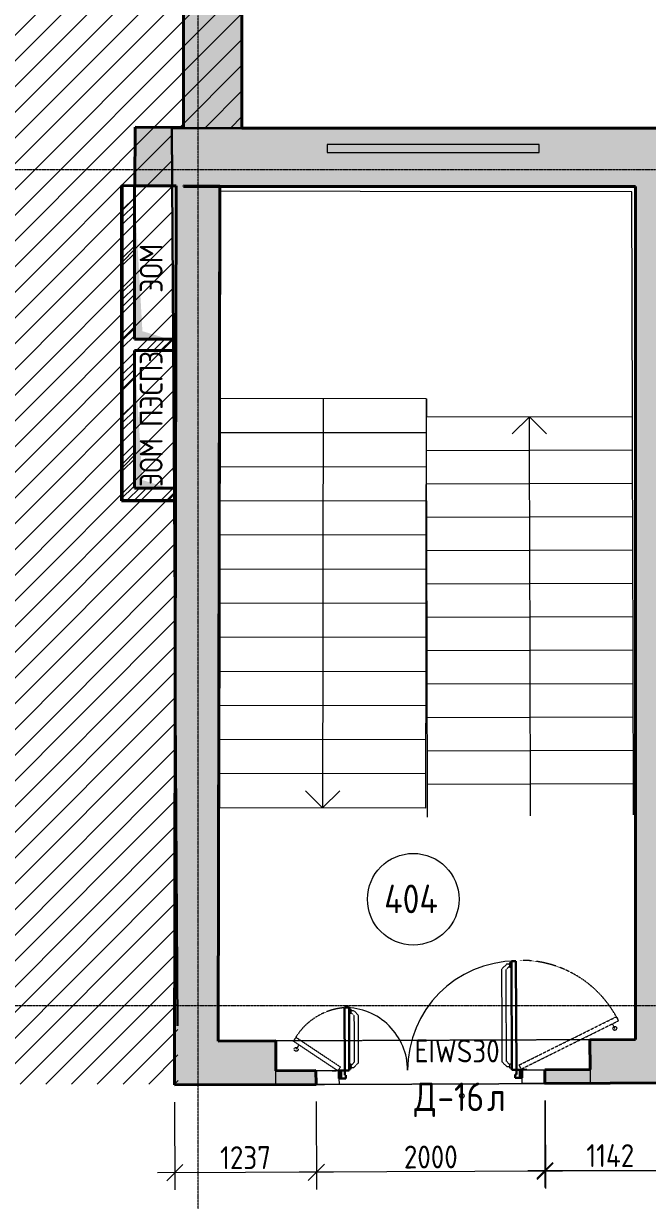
# Model space of a CAD drawing. Header units: millimetres. Extents: x -11886 to 379896, y -8130 to 47743.
# Drawn here: x 324790 to 330241, y 11705 to 21981 of the extents above; entities that cross this region are included whole.
import ezdxf

# ---------------------------------------------------------------- set-up
doc = ezdxf.new("R2010")
doc.units = ezdxf.units.MM
for name, pattern in [('ADSK_Линия сетки', [25, 20, -2.5, 0, -2.5]), ('ADSK_Сверху', [4.5, 3, -1.5]), ('ADSK_Снесено', [4.5, 3, -1.5]), ('ADSK_Штриховая_ш2 п1', [3, 2, -1])]:
    doc.linetypes.add(name, pattern=pattern)
for name, color, linetype, lineweight in [('Аннотация', 7, 'Continuous', 9), ('Лестницы', 7, 'Continuous', 18), ('Марки дверей', 7, 'Continuous', 20), ('Марки помещений', 7, 'Continuous', 20), ('Оси', 7, 'Continuous', 9), ('Размеры', 7, 'Continuous', 9), ('Стрелки вверх', 7, 'Continuous', 18), ('Узлы', 7, 'Continuous', 18)]:
    doc.layers.add(name, color=color, linetype=linetype, lineweight=lineweight)
for name, color, linetype, lineweight, true_color in [('Витраж', 5, 'Continuous', 18, 0x0000ff), ('Двери', 5, 'Continuous', 18, 0x0000ff), ('Линии', 7, 'Continuous', 9, 0x00a600), ('Стены внутренние', 5, 'Continuous', 18, 0x0000ff), ('Стены наружные', 1, 'ADSK_Снесено', 18, 0xff0000), ('Стены штриховка', 5, 'Continuous', 18, 0x0000ff)]:
    doc.layers.add(name, color=color, linetype=linetype, lineweight=lineweight, true_color=true_color)
doc.styles.add('GOST Common_1', font='GOST_Common.ttf', dxfattribs={"width": 0.9, "height": 200})
doc.styles.add('GOST Common_2', font='GOST_Common.ttf', dxfattribs={"width": 0.9, "height": 250})
doc.dimstyles.new('ADSK_Основной_2_мм', dxfattribs={"dimscale": 304.8, "dimtxt": 201.142999, "dimasz": 0.463911, "dimexe": 0.492126, "dimexo": 0.492126, "dimgap": 0.098425, "dimtad": 1, "dimdec": 1, "dimrnd": 0.1, "dimdsep": 46, "dimtxsty": 'GOST Common_1', "dimblk1": 'OBLIQUE', "dimblk2": 'OBLIQUE', "dimsah": 1, "dimcen": 0.09, "dimdle": 0.492126, "dimazin": 2, "dimtfac": 1, "dimtdec": 4, "dimtix": 1, "dimtmove": 0, "dimatfit": 3, "dimfxl": 1, "dimtvp": 1, "dimtolj": 1, "dimtzin": 0, "dimlwd": 20, "dimlwe": 20, "dimarcsym": 2})
doc.dimstyles.new('ADSK_Основной_2_мм_Округление_до_1_мм', dxfattribs={"dimscale": 304.8, "dimtxt": 201.142999, "dimasz": 0.463911, "dimexe": 0.492126, "dimexo": 0.492126, "dimgap": 0.098425, "dimtad": 1, "dimdec": 0, "dimdsep": 46, "dimtxsty": 'GOST Common_1', "dimblk1": 'OBLIQUE', "dimblk2": 'OBLIQUE', "dimsah": 1, "dimcen": 0.09, "dimdle": 0.492126, "dimazin": 2, "dimtfac": 1, "dimtdec": 4, "dimtix": 1, "dimtmove": 0, "dimatfit": 3, "dimfxl": 1, "dimtvp": 1, "dimtolj": 1, "dimtzin": 0, "dimlwd": 20, "dimlwe": 20, "dimarcsym": 2})
pattern_1 = [(45, (322754.53, 150), (-179.605, 179.605), []), (45, (322818.03, 150), (0, 359.2102), []), (45, (322691.03, 150), (0, 359.2102), [])]

# ---------------------------------------------------------------- blocks, each defined once
blk = doc.blocks.new('Прямоугольный импост - 70х20_56мм-1238645-04 План 4-го этажа')
at = {"layer": 'Витраж', "color": 161, "linetype": 'ADSK_Сверху', "true_color": 0xaaaaff}
for p, q in [((4689, 20774), (4689, 20704)), ((5159, 20774), (4689, 20774)), ((4689, 20704), (5159, 20704))]:
    blk.add_line(p, q, dxfattribs=at)
blk = doc.blocks.new('Прямоугольный импост - 70х20_56мм-1329112-04 План 4-го этажа')
at = {"layer": 'Витраж', "color": 161, "linetype": 'ADSK_Сверху', "true_color": 0xaaaaff}
for p, q in [((6539, 20774), (6069, 20774)), ((6539, 20704), (6539, 20774)), ((6069, 20704), (6539, 20704))]:
    blk.add_line(p, q, dxfattribs=at)
blk = doc.blocks.new('Прямоугольный импост - 70х20_56мм-1329113-04 План 4-го этажа')
at = {"layer": 'Витраж', "color": 161, "linetype": 'ADSK_Сверху', "true_color": 0xaaaaff}
for p, q in [((6069, 20774), (5159, 20774)), ((5159, 20704), (6069, 20704))]:
    blk.add_line(p, q, dxfattribs=at)
blk = doc.blocks.new('AC_Дверь_Двупольная - Д-16л 1500х2200h 2-2314638-04 План 4-го этажа')
at = {"layer": 'Двери', "linetype": 'ADSK_Сверху', "lineweight": 9}
for p, q in [((670, 984), (627, 942)), ((627, 128), (627, 942)), ((694, 966), (664, 936)), ((664, 134), (664, 936)), ((694, 984), (670, 984)), ((710, 995), (694, 995)), ((694, 995), (694, 957)), ((694, 976), (694, 984)), ((694, 957), (710, 957)), ((-710, 595), (-694, 595)), ((-694, 557), (-710, 557)), ((-694, 595), (-694, 557)), ((-694, 576), (-694, 584)), ((-694, 584), (-670, 584)), ((-694, 566), (-664, 536)), ((-670, 584), (-628, 542)), ((-664, 134), (-664, 536)), ((-628, 128), (-628, 542)), ((-694, 114), (-710, 114)), ((-694, 104), (-664, 134)), ((-694, 75), (-694, 114)), ((-670, 86), (-628, 128)), ((670, 86), (627, 128)), ((694, 104), (664, 134)), ((694, 75), (694, 114)), ((694, 114), (710, 114)), ((-710, 75), (-694, 75)), ((-694, 94), (-694, 86)), ((-694, 86), (-670, 86)), ((694, 86), (670, 86)), ((710, 75), (694, 75))]:
    blk.add_line(p, q, dxfattribs=at)
at = {"layer": 'Двери', "lineweight": 30}
for p, q in [((750, 1010), (710, 1010)), ((710, 1010), (710, 60)), ((750, 60), (750, 1010)), ((-750, 610), (-710, 610)), ((-750, 60), (-750, 610)), ((-710, 610), (-710, 60)), ((-800, 60), (-780, 60)), ((-800, -10), (-800, 60)), ((-780, 60), (-750, 60)), ((-780, -10), (-780, 60)), ((-780, 60), (-780, -10)), ((-710, 60), (-750, 60)), ((-750, 60), (-750, 20)), ((-750, 20), (-740, 20)), ((-740, 20), (-740, -10)), ((710, 60), (750, 60)), ((750, 20), (740, 20)), ((740, 20), (740, -10)), ((780, 60), (750, 60)), ((750, 60), (750, 20)), ((780, -10), (780, 60)), ((800, 60), (780, 60)), ((780, 60), (780, -10)), ((800, -10), (800, 60)), ((-780, -10), (-800, -10)), ((-740, -10), (-780, -10)), ((740, -10), (780, -10)), ((780, -10), (800, -10))]:
    blk.add_line(p, q, dxfattribs=at)
at = {"layer": 'Двери'}
for centre, radius, start, end in [((750, 60), 950, 90, 180), ((-750, 60), 550, 360, 90)]:
    blk.add_arc(centre, radius, start, end, dxfattribs=at)
blk = doc.blocks.new('ADSK_Марка_Помещение_ОдноЗначение - Номер-247393-04 План 4-го этажа')
at = {"layer": 'Марки помещений'}
blk.add_circle((0, 0), 4, dxfattribs=at)
blk = doc.blocks.new('ADSK_Марка_Дверь - Типоразмер_ADSK_Марка-58376-04 План 4-го этажа')
at = {"layer": 'Марки дверей', "lineweight": 9}
blk.add_circle((0, 0), 0.2, dxfattribs=at)
blk = doc.blocks.new('_Oblique')
at = {"color": 0, "linetype": 'ByBlock', "lineweight": -2}
blk.add_line((-0.5, -0.5), (0.5, 0.5), dxfattribs=at)
blk = doc.blocks.new('*D2956')
at = {"layer": 'Defpoints', "color": 0, "transparency": 16777216}
for p in [(327345, 12719), (329345, 12727), (327348, 11951)]:
    blk.add_point(p, dxfattribs=at)
at = {"layer": 'Размеры', "color": 0, "lineweight": 20, "transparency": 16777216}
for p, q in [((327346, 12569), (327349, 11801)), ((329346, 12577), (329349, 11809)), ((329498, 11960), (327198, 11951))]:
    blk.add_line(p, q, dxfattribs=at)
at = {"layer": 'Размеры', "color": 0, "lineweight": 20, "transparency": 16777216, "xscale": 141.4, "yscale": 141.4, "zscale": 141.4}
for p, rotation in [((327348, 11951), 180.2189654021223), ((329348, 11959), 0.2189654021223131)]:
    blk.add_blockref('_Oblique', p, dxfattribs=dict(at, rotation=rotation))
at = {"layer": 'Размеры', "color": 0, "lineweight": 20, "transparency": 16777216, "insert": (328348, 12085), "char_height": 200, "width": 605.47, "attachment_point": 5, "rotation": 0.219, "style": 'GOST Common_1'}
blk.add_mtext('\\A1;2000', dxfattribs=at)
blk = doc.blocks.new('*D2958')
at = {"layer": 'Defpoints', "color": 0, "transparency": 16777216}
for p in [(329345, 12727), (330488, 12626), (330488, 11967)]:
    blk.add_point(p, dxfattribs=at)
at = {"layer": 'Размеры', "color": 0, "lineweight": 20, "transparency": 16777216}
for p, q in [((329345, 12577), (329345, 11817)), ((330488, 12476), (330488, 11817)), ((329195, 11967), (330638, 11967))]:
    blk.add_line(p, q, dxfattribs=at)
at = {"layer": 'Размеры', "color": 0, "lineweight": 20, "transparency": 16777216, "xscale": 141.4, "yscale": 141.4, "zscale": 141.4, "rotation": 180}
blk.add_blockref('_Oblique', (329345, 11967), dxfattribs=at)
at = {"layer": 'Размеры', "color": 0, "lineweight": 20, "transparency": 16777216, "xscale": 141.4, "yscale": 141.4, "zscale": 141.4}
blk.add_blockref('_Oblique', (330488, 11967), dxfattribs=at)
at = {"layer": 'Размеры', "color": 0, "lineweight": 20, "transparency": 16777216, "insert": (329916, 12097), "char_height": 200, "width": 535.93, "attachment_point": 5, "style": 'GOST Common_1'}
blk.add_mtext('\\A1;1142', dxfattribs=at)
blk = doc.blocks.new('*D3030')
at = {"layer": 'Defpoints', "color": 0, "transparency": 16777216}
for p in [(326109, 12714), (327345, 12719), (326111, 11947)]:
    blk.add_point(p, dxfattribs=at)
at = {"layer": 'Размеры', "color": 0, "lineweight": 20, "transparency": 16777216}
for p, q in [((326109, 12564), (326112, 11797)), ((327346, 12569), (327349, 11801)), ((327498, 11952), (325961, 11946))]:
    blk.add_line(p, q, dxfattribs=at)
at = {"layer": 'Размеры', "color": 0, "lineweight": 20, "transparency": 16777216, "xscale": 141.4, "yscale": 141.4, "zscale": 141.4}
for p, rotation in [((327348, 11951), 0.2189654021223131), ((326111, 11947), 180.2189654021223)]:
    blk.add_blockref('_Oblique', p, dxfattribs=dict(at, rotation=rotation))
at = {"layer": 'Размеры', "color": 0, "lineweight": 20, "transparency": 16777216, "insert": (326729, 12079), "char_height": 200, "width": 560.47, "attachment_point": 5, "rotation": 0.219, "style": 'GOST Common_1'}
blk.add_mtext('\\A1;1237', dxfattribs=at)

msp = doc.modelspace()

# ---------------------------------------------------------------- hatches: boundary and pattern name
at = {"lineweight": 13, "true_color": 0x636466, "transparency": 33554559}
h = msp.add_hatch(dxfattribs=at)
h.set_pattern_fill('ANSI31', color=251, scale=50)
h.set_pattern_definition([(45, (322754.53, 85026.59), (-112.2532, 112.2532), [])])
h.paths.add_polyline_path([(326698.03, 43878.87), (316475.78, 43878.87), (316613.49, 8679.25), (323525.66, 8679.25), (323525.66, 12721.22), (326139.75, 12721.22), (326136.17, 13231.22), (326084.63, 21068.63), (326698.03, 21068.63)])
at = {"layer": 'Стены внутренние', "true_color": 0xc0c0c0}
h = msp.add_hatch(color=9, dxfattribs=at)
h.paths.add_polyline_path([(326188.03, 20562.46), (326188.03, 21072.47), (325764.35, 21074.93), (325762.9, 20564.93), (326123.44, 20562.84)])
h.paths.add_polyline_path([(323764.26, 20576.52), (323765.72, 21086.52), (323526.23, 21087.91), (323523.27, 20577.92), (323526.43, 20577.9)])
at = {"layer": 'Стены внутренние', "lineweight": 9}
h = msp.add_hatch(dxfattribs=at)
h.set_pattern_fill('FP_1', color=256, style=0, pattern_type=2)
h.set_pattern_definition(pattern_1)
h.paths.add_polyline_path([(325758.33, 17924.93), (325758.33, 20564.95), (325658.33, 20565.53), (325658.33, 17924.93)])
at = {"layer": 'Стены внутренние', "true_color": 0xc0c0c0}
for points in [[(326108.51, 12714.15), (326488.51, 12715.6), (326503.43, 20560.63), (326123.44, 20562.84), (326108.52, 12721.14)], [(330487.34, 12933.84), (330516.28, 12933.84), (330516.28, 20558.63), (330136.28, 20558.63), (330136.28, 13109.55), (330486.6, 13110.89), (330487.14, 12933.84)], [(326488.51, 12715.6), (326994.49, 12717.54), (326993.04, 13097.53), (326489.23, 13095.61), (326488.52, 12721.14)], [(329739.7, 12728.03), (330487.34, 12730.89), (330486.6, 13110.89), (329738.25, 13108.03), (329739.25, 12848.03)]]:
    msp.add_hatch(color=9, dxfattribs=at).paths.add_polyline_path(points)
at = {"layer": 'Стены внутренние', "lineweight": 9}
h = msp.add_hatch(dxfattribs=at)
h.set_pattern_fill('FP_1', color=256, style=0, pattern_type=2)
h.set_pattern_definition(pattern_1)
h.paths.add_polyline_path([(326108.51, 19124.93), (326120.7, 19124.93), (326120.89, 19224.93), (325758.33, 19224.93), (325758.33, 19124.93), (326058.33, 19124.93)])
h = msp.add_hatch(dxfattribs=at)
h.set_pattern_fill('FP_1', color=256, style=0, pattern_type=2)
h.set_pattern_definition(pattern_1)
h.paths.add_polyline_path([(325828.26, 17824.93), (326118.23, 17824.93), (326118.23, 17924.93), (325658.33, 17924.93), (325658.33, 17824.93), (325768.61, 17824.93)])
at = {"layer": 'Стены внутренние', "true_color": 0xc0c0c0}
h = msp.add_hatch(color=9, dxfattribs=at)
h.paths.add_polyline_path([(326994.49, 12717.54), (327345.36, 12718.88), (327344.9, 12838.88), (326994.03, 12837.54), (326994.49, 12718.88)])
h.paths.add_polyline_path([(329345.35, 12726.52), (329739.7, 12728.03), (329738.25, 12848.02), (329344.89, 12846.52), (329345.34, 12728.03)])
at = {"layer": 'Стены наружные', "true_color": 0xc0c0c0}
h = msp.add_hatch(color=9, dxfattribs=at)
h.paths.add_polyline_path([(326188.03, 21068.63), (326698.03, 21068.63), (326698.03, 22142.65), (326188.03, 22142.65), (326188.03, 21072.47)])
h.paths.add_polyline_path([(326375.94, 23912.65), (326698.03, 23912.65), (326698.03, 26176.13), (326188.03, 26176.13), (326188.03, 23912.65), (326368.66, 23912.65)])
h.paths.add_polyline_path([(326188.03, 27946.13), (326698.03, 27946.13), (326698.03, 30239.62), (326188.03, 30239.62)])
h.paths.add_polyline_path([(326375.94, 32009.62), (326698.03, 32009.62), (326698.03, 34244.32), (326188.03, 34244.32), (326188.03, 32009.62), (326348.66, 32009.62)])
h.paths.add_polyline_path([(326338.76, 36014.32), (326698.03, 36014.32), (326698.03, 43878.87), (326188.03, 43878.87), (326188.03, 36014.32)])
h = msp.add_hatch(color=9, dxfattribs=at)
h.paths.add_polyline_path([(333611.85, 20558.63), (334121.85, 20558.63), (334121.85, 21068.63), (332920.07, 21068.63), (332920.07, 20558.63)])
h.paths.add_polyline_path([(326698.03, 20558.63), (331190.07, 20558.63), (331190.07, 21068.63), (326188.03, 21068.63), (326188.03, 20562.46), (326503.43, 20560.63), (326503.43, 20558.63), (326644.61, 20558.63)])
at = {"layer": 'Узлы', "true_color": 0x808080}
for points in [[(326014.59, 19224.93), (326058.33, 19224.93), (325828.26, 19294.86), (325758.33, 20524.93), (325758.33, 19224.93), (325828.26, 19224.93)], [(325758.33, 17924.93), (326058.33, 17924.93), (325828.26, 17994.86), (325758.33, 19124.93), (325758.33, 17994.86)]]:
    msp.add_hatch(color=8, dxfattribs=at).paths.add_polyline_path(points)

# ---------------------------------------------------------------- linework, layer by layer
at = {"color": 251, "lineweight": 30, "true_color": 0x636466}
msp.add_lwpolyline([(323045.03, 8679.25), (316613.49, 8679.25), (316475.78, 43878.87), (326698.03, 43878.87), (326698.03, 21068.63), (326084.63, 21068.63), (326136.17, 13231.22)], dxfattribs=at)
at = {"layer": 'Лестницы'}
for p, q in [((326509.94, 20517.13), (326507.26, 18706.33)), ((327730.63, 20514.4), (326509.94, 20517.13)), ((330103.78, 20511.45), (327730.63, 20514.4)), ((330109.7, 18551.12), (330103.78, 20511.45)), ((326507.26, 18706.33), (326506.81, 18408.63)), ((328307.25, 18703.66), (326507.26, 18706.33)), ((328307.25, 18703.66), (326507.26, 18706.33)), ((328307.25, 18703.66), (328306.81, 18405.96)), ((328307.25, 18703.66), (328309.23, 18703.66)), ((328309.23, 18703.66), (328309.7, 18545.69)), ((328309.7, 18545.69), (330109.7, 18551.12)), ((328309.7, 18545.69), (330109.7, 18551.12)), ((328310.58, 18254.29), (328309.7, 18545.69)), ((330110.57, 18259.72), (330109.7, 18551.12)), ((326506.81, 18408.63), (326506.37, 18110.93)), ((328306.81, 18405.96), (326506.81, 18408.63)), ((328306.81, 18405.96), (326506.81, 18408.63)), ((328306.81, 18405.96), (328306.37, 18108.26)), ((328310.58, 18254.29), (330110.57, 18259.72)), ((328310.58, 18254.29), (330110.57, 18259.72)), ((328311.46, 17962.89), (328310.58, 18254.29)), ((330111.45, 17968.32), (330110.57, 18259.72)), ((326506.37, 18110.93), (326505.93, 17813.23)), ((328306.37, 18108.26), (326506.37, 18110.93)), ((328306.37, 18108.26), (326506.37, 18110.93)), ((328306.37, 18108.26), (328305.93, 17810.56)), ((328311.46, 17962.89), (330111.45, 17968.32)), ((328311.46, 17962.89), (330111.45, 17968.32)), ((328312.34, 17671.49), (328311.46, 17962.89)), ((330112.33, 17676.92), (330111.45, 17968.32)), ((326505.93, 17813.23), (326505.49, 17515.53)), ((328305.93, 17810.56), (326505.93, 17813.23)), ((328305.93, 17810.56), (326505.93, 17813.23)), ((328305.93, 17810.56), (328305.49, 17512.86)), ((328312.34, 17671.49), (330112.33, 17676.92)), ((328312.34, 17671.49), (330112.33, 17676.92)), ((330113.21, 17385.52), (330112.33, 17676.92)), ((328313.22, 17380.09), (328312.34, 17671.49)), ((326505.49, 17515.53), (326505.05, 17217.83)), ((328305.49, 17512.86), (326505.49, 17515.53)), ((328305.49, 17512.86), (326505.49, 17515.53)), ((328305.49, 17512.86), (328305.05, 17215.16)), ((328313.22, 17380.09), (330113.21, 17385.52)), ((328313.22, 17380.09), (330113.21, 17385.52)), ((328314.1, 17088.69), (328313.22, 17380.09)), ((330114.09, 17094.12), (330113.21, 17385.52)), ((326505.05, 17217.83), (326504.61, 16920.13)), ((328305.05, 17215.16), (326505.05, 17217.83)), ((328305.05, 17215.16), (326505.05, 17217.83)), ((328305.05, 17215.16), (328304.6, 16917.46)), ((328314.1, 17088.69), (330114.09, 17094.12)), ((328314.1, 17088.69), (330114.09, 17094.12)), ((328314.98, 16797.3), (328314.1, 17088.69)), ((330114.97, 16802.72), (330114.09, 17094.12)), ((326504.61, 16920.13), (326504.17, 16622.43)), ((328304.6, 16917.46), (326504.61, 16920.13)), ((328304.6, 16917.46), (326504.61, 16920.13)), ((328304.6, 16917.46), (328304.16, 16619.76)), ((328314.98, 16797.3), (330114.97, 16802.72)), ((328314.98, 16797.3), (330114.97, 16802.72)), ((328315.86, 16505.9), (328314.98, 16797.3)), ((330115.85, 16511.33), (330114.97, 16802.72)), ((326504.17, 16622.43), (326503.72, 16324.73)), ((328304.16, 16619.76), (326504.17, 16622.43)), ((328304.16, 16619.76), (326504.17, 16622.43)), ((328304.16, 16619.76), (328303.72, 16322.06)), ((328315.86, 16505.9), (330115.85, 16511.33)), ((328315.86, 16505.9), (330115.85, 16511.33)), ((328316.74, 16214.5), (328315.86, 16505.9)), ((330116.73, 16219.93), (330115.85, 16511.33)), ((326503.72, 16324.73), (326503.28, 16027.03)), ((328303.72, 16322.06), (326503.72, 16324.73)), ((328303.72, 16322.06), (326503.72, 16324.73)), ((328303.72, 16322.06), (328303.28, 16024.36)), ((328316.74, 16214.5), (330116.73, 16219.93)), ((328316.74, 16214.5), (330116.73, 16219.93)), ((328317.62, 15923.1), (328316.74, 16214.5)), ((330117.61, 15928.53), (330116.73, 16219.93)), ((326503.28, 16027.03), (326502.84, 15729.33)), ((328303.28, 16024.36), (326503.28, 16027.03)), ((328303.28, 16024.36), (326503.28, 16027.03)), ((328303.28, 16024.36), (328302.84, 15726.66)), ((328317.62, 15923.1), (330117.61, 15928.53)), ((328317.62, 15923.1), (330117.61, 15928.53)), ((330118.49, 15637.13), (330117.61, 15928.53)), ((328318.49, 15631.7), (328317.62, 15923.1)), ((326502.84, 15729.33), (326502.4, 15431.63)), ((328302.84, 15726.66), (326502.84, 15729.33)), ((328302.84, 15726.66), (326502.84, 15729.33)), ((328302.84, 15726.66), (328302.4, 15428.96)), ((328318.49, 15631.7), (330118.49, 15637.13)), ((328318.49, 15631.7), (330118.49, 15637.13)), ((328319.37, 15340.3), (328318.49, 15631.7)), ((330119.37, 15345.73), (330118.49, 15637.13)), ((326502.4, 15431.63), (326501.96, 15133.93)), ((328302.4, 15428.96), (326502.4, 15431.63)), ((328302.4, 15428.96), (326502.4, 15431.63)), ((328302.4, 15428.96), (328301.96, 15131.26)), ((328319.37, 15340.3), (330119.37, 15345.73)), ((328319.37, 15340.3), (330119.37, 15345.73)), ((328320.24, 15052.88), (328319.37, 15340.3)), ((330120.19, 15072.81), (330119.37, 15345.73)), ((328301.96, 15131.26), (326501.96, 15133.93))]:
    msp.add_line(p, q, dxfattribs=at)
at = {"layer": 'Линии', "linetype": 'ADSK_Штриховая_ш2 п1'}
for p, q in [((329118.8, 12887.63), (329969.91, 13309.66)), ((329136.57, 12851.79), (329987.68, 13273.82)), ((329969.91, 13309.66), (329987.68, 13273.82)), ((329955.35, 13207.56), (329935.36, 13247.88)), ((327147.95, 13094.94), (327170.1, 13128.25)), ((327536.64, 12836.45), (327147.95, 13094.94)), ((327558.79, 12869.76), (327170.1, 13128.25)), ((327171.66, 13025.13), (327196.58, 13062.6)), ((327536.64, 12836.45), (327558.79, 12869.76)), ((329118.8, 12887.63), (329136.57, 12851.79)), ((329136.57, 12851.79), (329186.57, 12852.27)), ((327486.65, 12835.97), (327536.64, 12836.45))]:
    msp.add_line(p, q, dxfattribs=at)
for centre in [(329955.35, 13207.56), (327171.66, 13025.13)]:
    msp.add_circle(centre, 17, dxfattribs=at)
for centre, radius, start, end in [((329136.57, 12851.79), 950, 26.374875, 90.612324), ((327636.61, 12837.43), 552.35, 90, 152.211354)]:
    msp.add_arc(centre, radius, start, end, dxfattribs=at)
at = {"layer": 'Оси', "linetype": 'ADSK_Линия сетки'}
for p, q in [((326314.44, -5025.59), (326314.44, 44571.85)), ((311668.31, 20706.79), (379896.25, 20706.79)), ((311668.31, 13406.79), (379896.25, 13406.79))]:
    msp.add_line(p, q, dxfattribs=at)
at = {"layer": 'Стены внутренние', "color": 18, "lineweight": 40, "true_color": 0x000000}
for p, q in [((325764.35, 21074.93), (325762.9, 20564.93)), ((326188.03, 21072.47), (325764.35, 21074.93)), ((325758.33, 20564.95), (325646.33, 20565.6)), ((325646.33, 20565.6), (325646.33, 17812.93)), ((325758.33, 19224.93), (325758.33, 20564.95)), ((325762.9, 20564.93), (326123.44, 20562.84)), ((326123.44, 20562.84), (326118.21, 17814.93)), ((326503.43, 20560.63), (326188.03, 20562.46)), ((326489.23, 13095.61), (326503.43, 20560.63)), ((330136.28, 20558.63), (330136.28, 13109.55)), ((326120.89, 19224.93), (325758.33, 19224.93)), ((325758.33, 17924.93), (325758.33, 19124.93)), ((325758.33, 19124.93), (326120.7, 19124.93)), ((326118.42, 17924.93), (325758.33, 17924.93)), ((325646.33, 17812.93), (326118.21, 17812.93)), ((326118.21, 17812.93), (326108.51, 12714.15)), ((326993.04, 13097.53), (326489.23, 13095.61)), ((326994.03, 12837.54), (326993.04, 13097.53)), ((330136.28, 13109.55), (329738.25, 13108.03)), ((329738.25, 13108.03), (329739.25, 12848.03)), ((329739.25, 12848.03), (329344.89, 12846.52)), ((329344.89, 12846.52), (329345.35, 12726.52)), ((327344.9, 12838.88), (326994.03, 12837.54)), ((327345.36, 12718.88), (327344.9, 12838.88)), ((326108.51, 12714.15), (327345.36, 12718.88)), ((329345.35, 12726.52), (330487.34, 12730.89))]:
    msp.add_line(p, q, dxfattribs=at)
at = {"layer": 'Стены внутренние', "color": 18, "linetype": 'ADSK_Сверху', "true_color": 0x000000}
for p, q in [((329738.25, 13108.03), (326993.04, 13097.53)), ((326994.49, 12717.54), (326993.04, 13097.53)), ((329738.25, 13108.03), (329739.7, 12728.03)), ((326994.49, 12717.54), (329739.7, 12728.03))]:
    msp.add_line(p, q, dxfattribs=at)
at = {"layer": 'Стены внутренние', "color": 18, "true_color": 0x000000}
for p, q in [((329145.55, 12845.76), (329344.89, 12846.52)), ((327344.9, 12838.88), (327545.56, 12839.64)), ((327545.83, 12769.64), (327546.02, 12719.65)), ((329146.01, 12725.76), (329145.82, 12775.76)), ((327546.02, 12719.65), (327345.36, 12718.88)), ((329345.35, 12726.52), (329146.01, 12725.76))]:
    msp.add_line(p, q, dxfattribs=at)
at = {"layer": 'Стены наружные', "color": 18, "lineweight": 40, "true_color": 0x000000}
for p, q in [((326188.03, 22142.65), (326188.03, 21072.47)), ((326698.03, 21068.63), (326698.03, 22142.65)), ((331190.07, 21068.63), (326698.03, 21068.63)), ((326188.03, 20562.46), (326188.03, 20558.63)), ((326188.03, 20558.63), (330136.28, 20558.63))]:
    msp.add_line(p, q, dxfattribs=at)
at = {"layer": 'Стены штриховка'}
for p, q in [((325648.33, 20565.59), (325648.33, 17812.93)), ((325658.33, 20565.53), (325658.33, 17824.93)), ((325648.33, 17824.93), (325646.33, 17824.93)), ((325646.33, 17814.93), (326118.21, 17814.93)), ((325658.33, 17824.93), (326118.23, 17824.93)), ((326118.21, 17812.93), (326118.21, 17814.93))]:
    msp.add_line(p, q, dxfattribs=at)
at = {"layer": 'Стрелки вверх'}
for p, q in [((327407.25, 18705), (327406.81, 18407.3)), ((329209.7, 18548.4), (329060.15, 18397.95)), ((329210.58, 18257), (329209.7, 18548.4)), ((329209.7, 18548.4), (329360.15, 18398.86)), ((327406.81, 18407.3), (327406.37, 18109.6)), ((329211.46, 17965.6), (329210.58, 18257)), ((327406.37, 18109.6), (327405.93, 17811.9)), ((329212.34, 17674.21), (329211.46, 17965.6)), ((327405.93, 17811.9), (327405.49, 17514.2)), ((329213.22, 17382.81), (329212.34, 17674.21)), ((327405.49, 17514.2), (327405.05, 17216.5)), ((329214.1, 17091.41), (329213.22, 17382.81)), ((327405.05, 17216.5), (327404.61, 16918.8)), ((329214.97, 16800.01), (329214.1, 17091.41)), ((327404.61, 16918.8), (327404.16, 16621.1)), ((329215.85, 16508.61), (329214.97, 16800.01)), ((327404.16, 16621.1), (327403.72, 16323.4)), ((329216.73, 16217.21), (329215.85, 16508.61)), ((327403.72, 16323.4), (327403.28, 16025.7)), ((329217.61, 15925.81), (329216.73, 16217.21)), ((327403.28, 16025.7), (327402.84, 15728)), ((329218.49, 15634.42), (329217.61, 15925.81)), ((327402.84, 15728), (327402.4, 15430.3)), ((329219.37, 15343.02), (329218.49, 15634.42)), ((327402.4, 15430.3), (327401.96, 15132.6)), ((329220.21, 15062.84), (329219.37, 15343.02)), ((327401.96, 15132.6), (327252.18, 15282.82)), ((327401.96, 15132.6), (327552.18, 15282.38))]:
    msp.add_line(p, q, dxfattribs=at)

# ---------------------------------------------------------------- block references
at = {"layer": 'Витраж', "color": 161, "linetype": 'ADSK_Сверху', "true_color": 0xaaaaff}
for name in ['Прямоугольный импост - 70х20_56мм-1238645-04 План 4-го этажа', 'Прямоугольный импост - 70х20_56мм-1329113-04 План 4-го этажа', 'Прямоугольный импост - 70х20_56мм-1329112-04 План 4-го этажа']:
    msp.add_blockref(name, (322754.53, 150), dxfattribs=at)
at = {"layer": 'Двери', "linetype": 'ADSK_Сверху', "lineweight": 9, "rotation": 0.2189654020889525}
msp.add_blockref('AC_Дверь_Двупольная - Д-16л 1500х2200h 2-2314638-04 План 4-го этажа', (328345.78, 12782.7), dxfattribs=at)
at = {"layer": 'Марки дверей', "xscale": 99.99999999999993, "yscale": 99.99999999999993, "zscale": 99.99999999999993}
msp.add_blockref('ADSK_Марка_Дверь - Типоразмер_ADSK_Марка-58376-04 План 4-го этажа', (328618.71, 12618.14), dxfattribs=at)
at = {"layer": 'Марки помещений', "xscale": 99.99999999999993, "yscale": 99.99999999999993, "zscale": 99.99999999999993}
msp.add_blockref('ADSK_Марка_Помещение_ОдноЗначение - Номер-247393-04 План 4-го этажа', (328194.5, 14335.33), dxfattribs=at)

# ---------------------------------------------------------------- texts
at = {"layer": 'Аннотация', "char_height": 200, "attachment_point": 1, "rotation": 90, "style": 'GOST Common_1'}
for s, insert, width in [('ЭОМ', (325804.74, 19630.88), 555.5694), ('ПЭСПЗ', (325804.74, 18459.34), 858.6073), ('ЭОМ', (325804.74, 17935.47), 555.5694)]:
    msp.add_mtext(s, dxfattribs=dict(at, insert=insert, width=width))
at = {"layer": 'Марки дверей', "lineweight": 9, "attachment_point": 1}
for s, insert, char_height, width, style in [('EIWS30', (328205.43, 13110.56), 200, 959.6199, 'GOST Common_1'), ('\\fGOST Common|b0|i0|c204|p34|;\\W.9;Д', (328202.73, 12735.15), 250, 245.3164, 'GOST Common_2'), ('-16', (328405.14, 12735.15), 250, 526.7087, 'GOST Common_2'), ('\\fGOST Common|b0|i0|c204|p34|;\\W.9;л', (328839.72, 12735.15), 250, 194.8101, 'GOST Common_2')]:
    msp.add_mtext(s, dxfattribs=dict(at, insert=insert, char_height=char_height, width=width, style=style))
at = {"layer": 'Марки помещений', "lineweight": 9, "insert": (327940.7, 14463.06), "char_height": 250, "width": 627.7213, "attachment_point": 1, "style": 'GOST Common_2'}
msp.add_mtext('404', dxfattribs=at)

# ---------------------------------------------------------------- dimensions: what is measured, and where the dimension line sits
at = {"layer": 'Размеры', "lineweight": 20}
for base, p1, p2, dimstyle, override, picture, middle in [((326111.44, 11946.66), (327345.36, 12718.88), (326108.51, 12714.15), 'ADSK_Основной_2_мм_Округление_до_1_мм', {"dimpost": '<>', "dimfxl": 1236.862732}, '*D3030', (326729.37, 12079.02)), ((327348.3, 11951.39), (329345.35, 12726.52), (327345.36, 12718.88), 'ADSK_Основной_2_мм', {"dimpost": '<>', "dimfxl": 2000}, '*D2956', (328347.79, 12085.21))]:
    dim = msp.add_linear_dim(base=base, p1=p1, p2=p2, angle=0.218965, dimstyle=dimstyle, override=override, dxfattribs=at)
    dim.commit()
    dim.dimension.update_dxf_attribs({"geometry": picture, "text_midpoint": middle})
dim = msp.add_linear_dim(base=(330487.55, 11966.65), p1=(329345.35, 12726.52), p2=(330487.55, 12626.27), dimstyle='ADSK_Основной_2_мм_Округление_до_1_мм', override={"dimpost": '<>', "dimfxl": 1146.593318}, dxfattribs=at)
dim.commit()
dim.dimension.update_dxf_attribs({"geometry": '*D2958', "text_midpoint": (329916.45, 12096.65)})

doc.saveas('drawing.dxf')
